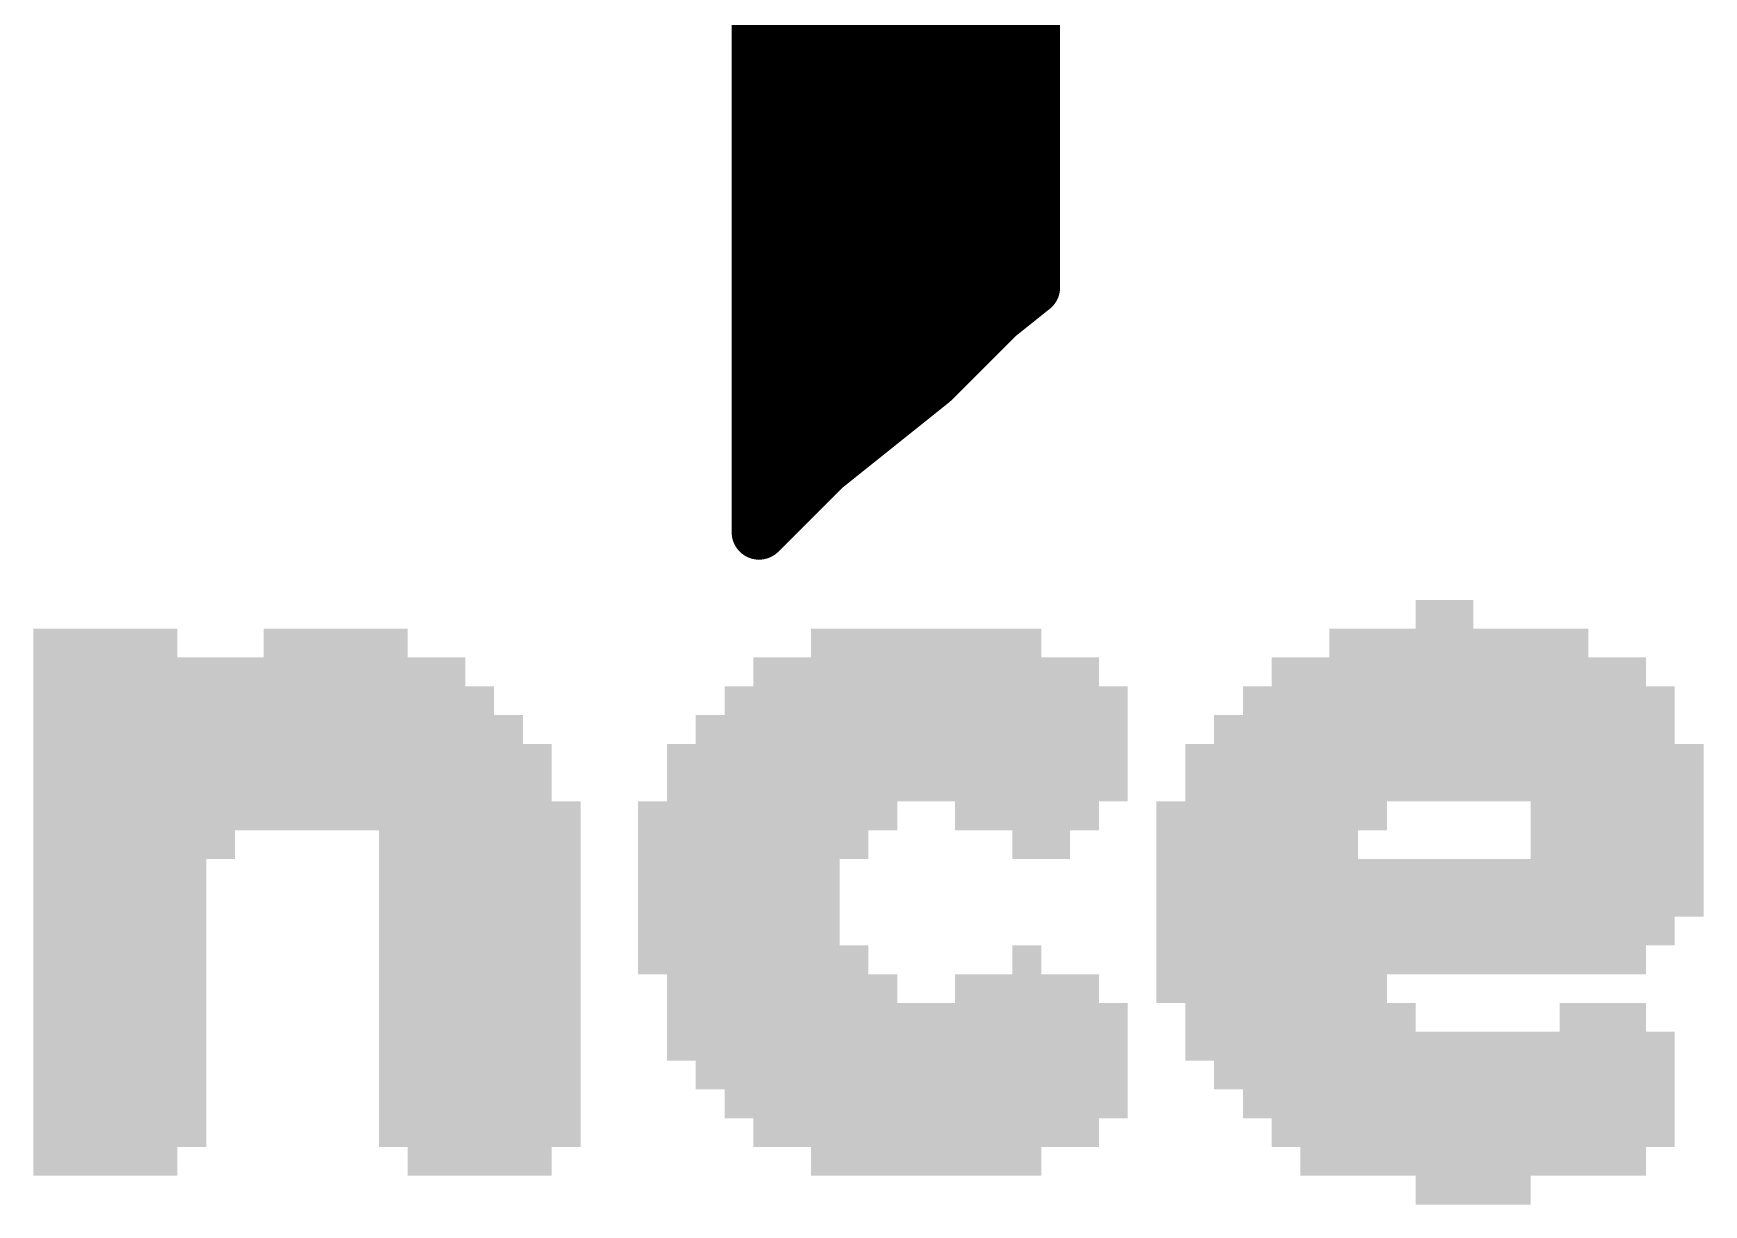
# Model space of a CAD drawing. Extents: x -41 to 66, y -21 to 32.
# Drawn here: x 15.371 to 17.691, y 19.105 to 20.732 of the extents above; entities that cross this region are included whole.
import ezdxf

# ---------------------------------------------------------------- set-up
doc = ezdxf.new("R2010")
doc.units = 0
doc.layers.add('21', color=41, linetype='CONTINUOUS')
doc.layers.add('22', color=40, linetype='CONTINUOUS')

# ---------------------------------------------------------------- blocks, each defined once
blk = doc.blocks.new('RECT')
blk.add_solid([(-0.5, -0.5), (0.5, -0.5), (-0.5, 0.5), (0.5, 0.5)])

msp = doc.modelspace()

# ---------------------------------------------------------------- linework, layer by layer
at = {"layer": '22', "const_width": 0.0762}
for points in [[(16.759, 20.379), (16.759, 22.229)], [(16.379, 21.059), (16.379, 20.039)], [(16.379, 20.7264), (16.759, 20.7264)], [(16.379, 20.6502), (16.759, 20.6502)], [(16.379, 20.574), (16.759, 20.574)], [(16.379, 20.4978), (16.759, 20.4978)], [(16.379, 20.4216), (16.759, 20.4216)], [(16.709, 20.339), (16.759, 20.379)], [(16.379, 20.3454), (16.717, 20.3454)], [(16.619, 20.249), (16.709, 20.339)], [(16.379, 20.2692), (16.6392, 20.2692)], [(16.469, 20.129), (16.619, 20.249)], [(16.379, 20.193), (16.549, 20.193)], [(16.379, 20.039), (16.469, 20.129)], [(16.379, 20.1168), (16.4568, 20.1168)], [(16.379, 20.0406), (16.3806, 20.0406)]]:
    msp.add_lwpolyline(points, dxfattribs=at)
at = {"layer": '22', "const_width": 0.0381}
for points in [[(16.379, 20.7455, 1), (16.379, 20.7074)], [(16.759, 20.7074, 1), (16.759, 20.7455)], [(16.379, 20.6693, 1), (16.379, 20.6312)], [(16.759, 20.6312, 1), (16.759, 20.6693)], [(16.379, 20.5931, 1), (16.379, 20.555)], [(16.759, 20.555, 1), (16.759, 20.5931)], [(16.379, 20.5169, 1), (16.379, 20.4788)], [(16.759, 20.4788, 1), (16.759, 20.5169)], [(16.379, 20.4407, 1), (16.379, 20.4026)], [(16.759, 20.4026, 1), (16.759, 20.4407)], [(16.7709, 20.3641, 1), (16.7471, 20.3939)], [(16.74, 20.379, 1), (16.7781, 20.379)], [(16.379, 20.3645, 1), (16.379, 20.3264)], [(16.6971, 20.3539, 1), (16.7209, 20.3241)], [(16.7225, 20.3255, 1), (16.6955, 20.3525)], [(16.717, 20.3264, 1), (16.717, 20.3645)], [(16.379, 20.2883, 1), (16.379, 20.2502)], [(16.6392, 20.2502, 1), (16.6392, 20.2883)], [(16.6055, 20.2625, 1), (16.6325, 20.2355)], [(16.6309, 20.2341, 1), (16.6071, 20.2639)], [(16.379, 20.2121, 1), (16.379, 20.174)], [(16.549, 20.174, 1), (16.549, 20.2121)], [(16.4571, 20.1439, 1), (16.4809, 20.1141)], [(16.4825, 20.1155, 1), (16.4555, 20.1425)], [(16.379, 20.1359, 1), (16.379, 20.0978)], [(16.4568, 20.0978, 1), (16.4568, 20.1359)], [(16.379, 20.0597, 1), (16.379, 20.0216)], [(16.3655, 20.0525, 1), (16.3925, 20.0255)], [(16.3806, 20.0216, 1), (16.3806, 20.0597)], [(16.36, 20.039, 1), (16.3981, 20.039)]]:
    msp.add_lwpolyline(points, format="xyb", dxfattribs=at)

# ---------------------------------------------------------------- block references
at = {"layer": '21', "yscale": 0.04}
for p, xscale in [((17.331, 19.925), 0.08), ((15.471, 19.885), 0.2), ((15.791, 19.885), 0.2), ((16.611, 19.885), 0.32), ((17.351, 19.885), 0.36), ((15.671, 19.845), 0.6), ((16.611, 19.845), 0.48), ((17.351, 19.845), 0.52), ((15.691, 19.805), 0.64), ((16.611, 19.805), 0.56), ((17.351, 19.805), 0.6), ((15.711, 19.765), 0.68), ((16.591, 19.765), 0.6), ((17.331, 19.765), 0.64), ((15.731, 19.725), 0.72), ((16.571, 19.725), 0.64), ((17.331, 19.725), 0.72), ((15.731, 19.685), 0.72), ((16.571, 19.685), 0.64), ((17.331, 19.685), 0.72), ((15.751, 19.645), 0.76), ((16.391, 19.645), 0.36), ((16.751, 19.645), 0.2), ((17.091, 19.645), 0.32), ((17.571, 19.645), 0.24), ((15.511, 19.605), 0.28), ((15.991, 19.605), 0.28), ((16.371, 19.605), 0.32), ((16.771, 19.605), 0.08), ((17.071, 19.605), 0.28), ((17.571, 19.605), 0.24), ((15.491, 19.565), 0.24), ((15.991, 19.565), 0.28), ((16.351, 19.565), 0.28), ((17.311, 19.565), 0.76), ((15.491, 19.525), 0.24), ((15.991, 19.525), 0.28), ((16.351, 19.525), 0.28), ((17.311, 19.525), 0.76), ((15.491, 19.485), 0.24), ((15.991, 19.485), 0.28), ((16.351, 19.485), 0.28), ((17.291, 19.485), 0.72), ((15.491, 19.445), 0.24), ((15.991, 19.445), 0.28), ((16.371, 19.445), 0.32), ((16.751, 19.445), 0.04), ((17.271, 19.445), 0.68), ((15.491, 19.405), 0.24), ((15.991, 19.405), 0.28), ((16.411, 19.405), 0.32), ((16.751, 19.405), 0.2), ((17.091, 19.405), 0.32), ((15.491, 19.365), 0.24), ((15.991, 19.365), 0.28), ((16.571, 19.365), 0.64), ((17.131, 19.365), 0.32), ((17.551, 19.365), 0.12), ((15.491, 19.325), 0.24), ((15.991, 19.325), 0.28), ((16.571, 19.325), 0.64), ((17.311, 19.325), 0.68), ((15.491, 19.285), 0.24), ((15.991, 19.285), 0.28), ((16.591, 19.285), 0.6), ((17.331, 19.285), 0.64), ((15.491, 19.245), 0.24), ((15.991, 19.245), 0.28), ((16.611, 19.245), 0.56), ((17.351, 19.245), 0.6), ((15.491, 19.205), 0.24), ((15.991, 19.205), 0.28), ((16.611, 19.205), 0.48), ((17.371, 19.205), 0.56), ((15.471, 19.165), 0.2), ((15.991, 19.165), 0.2), ((16.611, 19.165), 0.32), ((17.371, 19.165), 0.48), ((17.371, 19.125), 0.16)]:
    msp.add_blockref('RECT', p, dxfattribs=dict(at, xscale=xscale))

doc.saveas('drawing.dxf')
